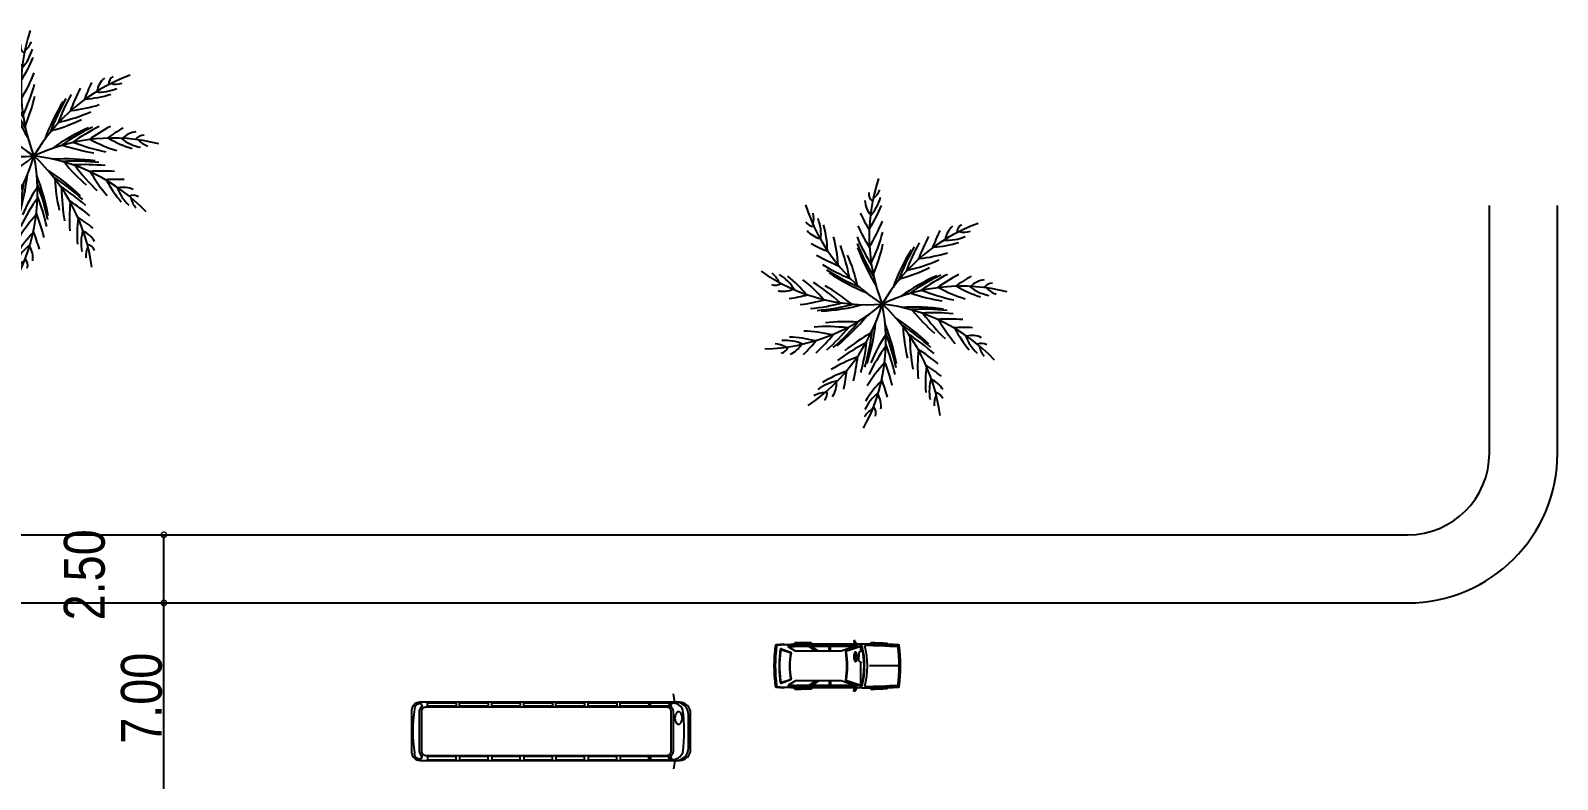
# Model space of a CAD drawing. Extents: x -109 to 1815, y -14679 to 345.
# Drawn here: x 40.1 to 96.2, y 317.2 to 344.7 of the extents above; entities that cross this region are included whole.
import ezdxf

# ---------------------------------------------------------------- set-up
doc = ezdxf.new("R2010")
doc.units = 0
doc.header["$MEASUREMENT"] = 0
doc.layers.get('0').update_dxf_attribs({"linetype": 'CONTINUOUS'})
doc.layers.get('DEFPOINTS').update_dxf_attribs({"linetype": 'CONTINUOUS'})
for name, color, linetype in [('COTA', 1, 'CONTINUOUS'), ('P02', 7, 'CONTINUOUS'), ('PORTA', 3, 'CONTINUOUS'), ('TERRENO', 1, 'CONTINUOUS'), ('TREES', 3, 'CONTINUOUS')]:
    doc.layers.add(name, color=color, linetype=linetype)
doc.styles.add('SIMPLEX', font='techl___.ttf')
doc.dimstyles.new('Copy of 50model', dxfattribs={"dimtxt": 1.5, "dimasz": 0.4, "dimexe": 0.08, "dimexo": 0.2, "dimgap": 0.05, "dimtad": 1, "dimzin": 4, "dimdsep": 46, "dimtxsty": 'SIMPLEX', "dimblk1": 'DOTSMALL', "dimblk2": 'DOTSMALL', "dimsah": 1, "dimcen": 0.2, "dimadec": 0, "dimazin": 0, "dimtfac": 1, "dimtmove": 2, "dimatfit": 3, "dimldrblk": 'DOTSMALL', "dimfxl": 1, "dimtvp": 1, "dimtolj": 1, "dimtzin": 0, "dimlwd": -1, "dimarcsym": 0})

# ---------------------------------------------------------------- blocks, each defined once
blk = doc.blocks.new('carvollante')
at = {"layer": 'P02'}
for p, q in [((0.531, 1.782), (0.478, 1.728)), ((1.128, 1.805), (1.178, 1.756)), ((1.454, 1.757), (1.641, 1.757)), ((1.479, 1.698), (2.034, 1.513)), ((1.612, 1.707), (1.712, 1.883)), ((1.612, 1.707), (2.212, 1.507)), ((1.712, 1.883), (1.677, 1.702)), ((1.712, 1.883), (1.75, 1.888)), ((1.75, 1.888), (1.732, 1.667)), ((1.736, 1.707), (3.861, 1.707)), ((1.74, 1.757), (3.554, 1.757)), ((2.633, 1.507), (2.633, 1.757)), ((3.316, 1.807), (3.266, 1.757)), ((3.316, 1.807), (3.684, 1.807)), ((3.914, 1.802), (3.966, 1.75)), ((4.289, 1.733), (4.32, 1.755)), ((1.494, 1.672), (2.011, 1.5)), ((1.502, 0.811), (1.502, 1.619)), ((1.732, 1.667), (2.603, 1.667)), ((1.733, 1.677), (3.861, 1.677)), ((2.212, 1.507), (3.891, 1.507)), ((2.603, 1.507), (2.603, 1.667)), ((2.613, 1.507), (2.613, 1.677)), ((2.653, 1.507), (2.653, 1.677)), ((2.663, 1.667), (3.294, 1.667)), ((2.663, 1.507), (2.663, 1.667)), ((3.036, 1.507), (3.294, 1.667)), ((3.055, 1.507), (3.329, 1.677)), ((3.13, 1.507), (3.405, 1.677)), ((3.149, 1.507), (3.408, 1.667)), ((3.408, 1.667), (3.861, 1.667)), ((3.891, 1.507), (4.158, 1.664)), ((4.417, 1.583), (4.065, 1.458)), ((4.401, 1.552), (4.088, 1.447)), ((0.085, 0.957), (1.175, 0.957)), ((1.453, 0.841), (1.568, 0.771)), ((1.568, 0.771), (1.568, 0.619)), ((1.568, 0.669), (1.634, 0.669)), ((1.568, 0.466), (1.568, 0.619)), ((1.568, 0.569), (1.634, 0.569)), ((1.65, 0.669), (1.691, 0.669)), ((1.65, 0.569), (1.691, 0.569)), ((0.478, 0.185), (0.531, 0.131)), ((1.178, 0.157), (1.128, 0.108)), ((1.453, 0.396), (1.568, 0.466)), ((1.454, 0.157), (1.641, 0.157)), ((1.479, 0.215), (2.034, 0.4)), ((1.494, 0.241), (2.011, 0.413)), ((1.502, 0.264), (1.502, 0.426)), ((1.612, 0.207), (2.212, 0.407)), ((1.612, 0.207), (1.712, 0.031)), ((1.712, 0.031), (1.677, 0.211)), ((1.712, 0.031), (1.75, 0.025)), ((1.75, 0.025), (1.732, 0.247)), ((1.732, 0.247), (2.603, 0.247)), ((1.733, 0.237), (3.861, 0.237)), ((1.733, 0.237), (3.329, 0.237)), ((1.736, 0.207), (3.861, 0.207)), ((1.74, 0.157), (3.554, 0.157)), ((2.212, 0.407), (3.891, 0.407)), ((2.603, 0.407), (2.603, 0.247)), ((2.613, 0.407), (2.613, 0.237)), ((2.633, 0.407), (2.633, 0.157)), ((2.653, 0.407), (2.653, 0.237)), ((2.663, 0.407), (2.663, 0.247)), ((2.663, 0.247), (3.294, 0.247)), ((3.036, 0.407), (3.294, 0.247)), ((3.055, 0.407), (3.329, 0.237)), ((3.13, 0.407), (3.405, 0.237)), ((3.149, 0.407), (3.408, 0.247)), ((3.266, 0.157), (3.316, 0.107)), ((3.316, 0.107), (3.684, 0.107)), ((3.408, 0.247), (3.861, 0.247)), ((3.891, 0.407), (4.158, 0.249)), ((3.966, 0.163), (3.914, 0.111)), ((4.417, 0.331), (4.065, 0.455)), ((4.401, 0.361), (4.088, 0.466)), ((4.289, 0.181), (4.32, 0.158))]:
    blk.add_line(p, q, dxfattribs=at)
for points in [[(1.691, 0.794, 0.22377), (1.673, 0.785, 0.090414), (1.649, 0.742, 0.047239), (1.636, 0.69, 0.035198), (1.631, 0.619, 0.035198), (1.636, 0.547, 0.047239), (1.649, 0.495, 0.090414), (1.673, 0.452, 0.22377), (1.691, 0.444, 0.22377), (1.71, 0.452, 0.090414), (1.733, 0.495, 0.047239), (1.746, 0.547, 0.035198), (1.751, 0.619, 0.035198), (1.746, 0.69, 0.047239), (1.733, 0.742, 0.090414), (1.71, 0.785, 0.22377)], [(1.691, 0.774, 0.249518), (1.678, 0.767, 0.080335), (1.661, 0.728, 0.039271), (1.652, 0.682, 0.028768), (1.648, 0.619, 0.028768), (1.652, 0.555, 0.039271), (1.661, 0.509, 0.080335), (1.678, 0.47, 0.249518), (1.691, 0.464, 0.249518), (1.704, 0.47, 0.080335), (1.722, 0.509, 0.039271), (1.731, 0.555, 0.028768), (1.734, 0.619, 0.028768), (1.731, 0.682, 0.039271), (1.722, 0.728, 0.080335), (1.704, 0.767, 0.249518)], [(1.691, 0.569, 0.22377), (1.696, 0.571, 0.090414), (1.703, 0.583, 0.047239), (1.707, 0.598, 0.035198), (1.708, 0.619, 0.035198), (1.707, 0.639, 0.047239), (1.703, 0.654, 0.090414), (1.696, 0.666, 0.22377), (1.691, 0.669, 0.22377), (1.686, 0.666, 0.090414), (1.679, 0.654, 0.047239), (1.676, 0.639, 0.035198), (1.674, 0.619, 0.035198), (1.676, 0.598, 0.047239), (1.679, 0.583, 0.090414), (1.686, 0.571, 0.22377)]]:
    blk.add_lwpolyline(points, format="xyb", close=True, dxfattribs=at)
for centre, radius, start, end in [((5.735, 0.957), 5.7, 172.4289, 187.5711), ((0.109, 1.704), 0.025, 95.1626, 172.4289), ((5.735, 0.957), 5.65, 172.4531, 187.5469), ((1.48, -16.189), 17.971, 93.1115, 94.3814), ((1.396, -14.101), 15.808, 90.1643, 94.6005), ((0.144, 1.697), 0.01, 95.0135, 172.4531), ((1.385, -13.884), 15.64, 89.7479, 94.5573), ((1.333, -11.168), 12.975, 90.9021, 93.5413), ((4.217, 0.957), 2.963, 165.3334, 194.6666), ((1.472, 1.675), 0.025, 71.5651, 165.3451), ((3.47, -10.684), 12.441, 84.9514, 89.6132), ((3.61, -7.687), 9.494, 88.1654, 89.5555), ((3.534, -7.788), 9.5, 86.2793, 88.0269), ((4.15, 1.677), 0.015, 300.5977, 86.9291), ((3.612, -7.687), 9.469, 83.9288, 85.7086), ((4.563, 1.684), 0.025, 7.4274, 84.2048), ((-1.015, 0.957), 5.65, 352.5726, 7.4274), ((4.61, 1.704), 0.025, 7.567, 83.9288), ((-1.015, 0.957), 5.7, 352.433, 7.567), ((4.217, 0.957), 2.863, 165.3451, 194.6549), ((4.217, 0.957), 2.843, 165.7797, 194.2203), ((1.486, 1.649), 0.025, 71.5651, 165.7797), ((5.054, 0.957), 3.07, 170.3354, 189.6646), ((5.054, 0.957), 3.05, 170.0159, 189.9841), ((2.003, 1.476), 0.025, 350.3354, 71.5651), ((2.026, 1.49), 0.025, 350.0159, 71.5651), ((3.534, -7.852), 9.534, 86.2711, 88.0304), ((3.537, -7.679), 9.352, 86.3128, 88.0113), ((4.077, 1.436), 0.025, 116.5651, 190.0386), ((1.658, 0.957), 2.441, 0.0027, 11.2247), ((4.099, 1.425), 0.025, 116.5651, 189.7621), ((1.674, 0.957), 2.444, 0.0026, 10.9436), ((4.412, 1.53), 0.025, 6.9827, 116.5651), ((4.428, 1.56), 0.025, 7.2712, 116.5651), ((0.151, 0.933), 4.328, 0.313, 7.9661), ((0.101, 0.933), 4.397, 0.3094, 8.2436), ((1.658, 0.957), 2.441, 348.7753, 359.9973), ((1.674, 0.957), 2.444, 349.0564, 359.9974), ((0.151, 0.98), 4.328, 352.0339, 359.687), ((0.101, 0.98), 4.397, 351.7564, 359.6906), ((0.109, 0.209), 0.025, 187.5711, 264.8374), ((1.48, 18.102), 17.971, 265.6186, 266.8885), ((1.396, 16.015), 15.808, 265.3995, 269.8357), ((0.144, 0.216), 0.01, 187.5469, 264.9865), ((1.385, 15.797), 15.64, 265.4427, 270.2521), ((1.333, 13.081), 12.975, 266.4587, 269.0979), ((1.472, 0.239), 0.025, 194.6549, 288.4349), ((1.486, 0.265), 0.025, 194.2203, 288.4349), ((2.003, 0.437), 0.025, 288.4349, 9.6646), ((2.026, 0.424), 0.025, 288.4349, 9.9841), ((3.47, 12.597), 12.441, 270.3868, 275.0486), ((3.61, 9.6), 9.494, 270.4445, 271.8346), ((3.537, 9.593), 9.352, 271.9887, 273.6872), ((3.534, 9.765), 9.534, 271.9696, 273.7289), ((3.534, 9.701), 9.5, 271.9731, 273.7207), ((4.077, 0.477), 0.025, 169.9614, 243.4349), ((4.099, 0.488), 0.025, 170.2379, 243.4349), ((4.15, 0.236), 0.015, 273.0709, 59.4023), ((3.612, 9.6), 9.469, 274.2914, 276.0712), ((4.412, 0.384), 0.025, 243.4349, 353.0173), ((4.428, 0.353), 0.025, 243.4349, 352.7288), ((4.563, 0.23), 0.025, 275.7952, 352.5726), ((4.61, 0.209), 0.025, 276.0712, 352.433)]:
    blk.add_arc(centre, radius, start, end, dxfattribs=at)
blk = doc.blocks.new('Onibus')
for points in [[(0.577, 1.067), (0.63, 1.373)], [(0.577, -1.067), (0.63, -1.373)]]:
    blk.add_lwpolyline(points)
for points in [[(0, -0.66, 0.414214), (0.406, -1.067), (9.939, -1.067, 0.414214), (10.244, -0.762), (10.244, 0.762, 0.414214), (9.939, 1.067), (0.406, 1.067, 0.414214), (0, 0.66)], [(0.861, 0.882, 0.414214), (0.709, 0.73), (0.709, -0.73, 0.414214), (0.861, -0.882), (9.73, -0.882, 0.414214), (9.882, -0.73), (9.882, 0.73, 0.414214), (9.73, 0.882)], [(0.442, -0.257, 0.15854), (0.397, -0.272, 0.106465), (0.35, -0.324, 0.07162), (0.319, -0.402, 0.071565), (0.312, -0.486, 0.057969), (0.322, -0.578, 0.07162), (0.35, -0.648, 0.106465), (0.397, -0.701, 0.15854), (0.442, -0.716, 0.15854), (0.488, -0.701, 0.106465), (0.535, -0.648, 0.07162), (0.562, -0.578, 0.057969), (0.573, -0.486, 0.057969), (0.562, -0.394, 0.07162), (0.535, -0.324, 0.106465), (0.488, -0.272, 0.15854)]]:
    blk.add_lwpolyline(points, format="xyb", close=True)
for points in [[(0.533, 1.067, 0.414214), (0.076, 0.61), (0.076, -0.61, 0.414214), (0.533, -1.067, 0.414214)], [(0.638, 0.73, -0.264643), (0.747, 0.921), (0.683, 1.028, 0.332459), (0.289, 0.786, 0.076372), (0.293, -0.814, 0.30161), (0.683, -1.028), (0.747, -0.921, -0.272186), (0.641, -0.734), (0.641, 0.734)], [(9.963, 0.73, 0.264643), (9.854, 0.921), (9.918, 1.028, -0.479263), (10.128, 0.786, -0.076372), (10.124, -0.814, -0.451583), (9.918, -1.028), (9.854, -0.921, 0.272186), (9.96, -0.734), (9.96, 0.734)]]:
    blk.add_lwpolyline(points, format="xyb")
for points in [[(1.473, 1.042), (0.756, 1.042), (0.811, 0.925), (1.473, 0.925)], [(2.581, 0.925), (2.581, 1.042), (1.531, 1.042), (1.531, 0.925)], [(3.762, 0.925), (3.762, 1.042), (2.711, 1.042), (2.711, 0.925)], [(4.942, 0.925), (4.942, 1.042), (3.892, 1.042), (3.892, 0.925)], [(6.122, 0.925), (6.122, 1.042), (5.072, 1.042), (5.072, 0.925)], [(7.303, 0.925), (7.303, 1.042), (6.252, 1.042), (6.252, 0.925)], [(8.483, 0.925), (8.483, 1.042), (7.432, 1.042), (7.432, 0.925)], [(9.663, 0.925), (9.663, 1.042), (8.613, 1.042), (8.613, 0.925)], [(1.473, -1.042), (0.756, -1.042), (0.811, -0.925), (1.473, -0.925)], [(2.581, -0.925), (2.581, -1.042), (1.531, -1.042), (1.531, -0.925)], [(3.762, -0.925), (3.762, -1.042), (2.711, -1.042), (2.711, -0.925)], [(4.942, -0.925), (4.942, -1.042), (3.892, -1.042), (3.892, -0.925)], [(6.122, -0.925), (6.122, -1.042), (5.072, -1.042), (5.072, -0.925)], [(7.303, -0.925), (7.303, -1.042), (6.252, -1.042), (6.252, -0.925)], [(8.483, -0.925), (8.483, -1.042), (7.432, -1.042), (7.432, -0.925)], [(9.663, -0.925), (9.663, -1.042), (8.613, -1.042), (8.613, -0.925)]]:
    blk.add_lwpolyline(points, close=True)
for centre, radius, start, end in [((0.184, 0.525), 0.153, 134.4871, 225.1562), ((0.44, 0.763), 0.152, 147.2096, 171.4226), ((0.184, -0.525), 0.153, 134.8438, 225.5129), ((0.44, -0.763), 0.152, 188.5774, 212.7904)]:
    blk.add_arc(centre, radius, start, end)
blk = doc.blocks.new('Tree3')
at = {"layer": 'TREES'}
for centre, radius, start, end in [((6.304, 2.495), 6.78, 161.8706, 201.5936), ((-0.143, 4.054), 0.351, 173.7791, 233.0395), ((-0.839, 4.494), 0.808, 308.4321, 338.3515), ((3.633, 5.724), 6.78, 197.8706, 237.5936), ((0.196, 3.84), 0.835, 182.879, 221.5346), ((-4.007, 5.153), 4.263, 326.0526, 338.8318), ((-1.642, 4.347), 1.639, 317.4391, 345.0127), ((-2.499, 3.196), 0.351, 209.7791, 269.0395), ((-3.321, 3.142), 0.808, 344.4321, 14.3515), ((-3.884, 2.551), 1.639, 353.4391, 21.0127), ((-6.271, 1.814), 4.263, 2.0526, 14.8318), ((6.381, 6.2), 8.001, 204.5673, 211.2107), ((6.376, 6.862), 8.001, 206.1883, 211.1386), ((-4.862, 4.906), 5.211, 327.5529, 339.111), ((5.865, -3.401), 6.78, 110.1725, 149.8955), ((3.134, 2.226), 0.835, 131.1808, 169.8364), ((3.093, 2.625), 0.351, 122.081, 181.3414), ((-2.099, 3.221), 0.835, 218.879, 257.5346), ((-6.817, 1.111), 5.211, 3.5529, 15.111), ((6.444, 5.585), 8.001, 202.9483, 211.3077), ((-6.749, 4.499), 7.022, 334.6755, 344.6307), ((8.377, -1.595), 8.001, 151.2501, 159.6096), ((8.821, -1.165), 8.001, 152.8691, 159.5126), ((9.337, -0.75), 8.001, 154.4902, 159.4404), ((1.561, 6.338), 4.263, 274.3545, 287.1337), ((2.393, 3.983), 1.639, 265.741, 293.3146), ((3.006, 3.444), 0.808, 256.734, 286.6534), ((1.125, 9.299), 8.001, 242.1883, 247.1386), ((1.518, 8.767), 8.001, 240.5673, 247.2107), ((-8.105, -0.327), 7.022, 10.6755, 20.6307), ((-7.181, -0.768), 6.444, 13.0347, 23.4268), ((6.518, 5.174), 8.001, 201.6825, 211.4019), ((6.59, 4.871), 8.001, 200.5186, 211.4981), ((-6.261, 3.599), 6.444, 337.0347, 347.4268), ((7.907, -2.153), 8.001, 148.8205, 159.8), ((8.101, -1.908), 8.001, 149.9844, 159.7037), ((0.837, 6.856), 5.211, 275.8548, 287.4128), ((-0.554, 6.757), 6.78, 234.9681, 274.6912), ((-4.544, 0.504), 0.808, 21.5297, 51.4491), ((1.931, 8.306), 8.001, 238.9483, 247.3077), ((2.232, 8.018), 8.001, 237.6825, 247.4019), ((2.469, 7.814), 8.001, 236.5186, 247.4981), ((-1.056, 7.144), 6.444, 285.3366, 295.7287), ((-0.652, 8.085), 7.022, 282.9774, 292.9325), ((-3.921, 1.042), 0.351, 246.8767, 306.1371), ((-4.636, -0.308), 1.639, 30.5366, 58.1102), ((-6.096, -2.335), 4.263, 39.1502, 51.9294), ((-6.108, -3.226), 5.211, 40.6505, 52.2085), ((-6.267, -5.149), 7.022, 47.7731, 57.7282), ((-5.264, -4.944), 6.444, 50.1322, 60.5244), ((2.908, -6.125), 6.78, 75.6722, 115.3952), ((5.297, -6.253), 8.001, 114.3202, 125.2997), ((5.595, -6.161), 8.001, 115.4841, 125.2035), ((6, -6.06), 8.001, 116.7498, 125.1093), ((6.609, -5.956), 8.001, 118.3688, 125.0123), ((4.573, 5.177), 5.211, 241.3545, 252.9126), ((7.27, -5.907), 8.001, 119.9899, 124.9402), ((4.876, 4.339), 4.263, 239.8542, 252.6334), ((4.228, 1.927), 1.639, 231.2407, 258.8143), ((3.844, 0.059), 0.835, 96.6805, 135.3361), ((4.036, 0.412), 0.351, 87.5807, 146.8411), ((4.428, 1.135), 0.808, 222.2337, 252.1531), ((-4.42, 5.141), 6.78, 270.9681, 310.6912), ((-3.617, 1.303), 0.835, 255.9765, 294.6321), ((-4.712, 8.096), 8.001, 279.2858, 284.2361), ((-4.077, 7.908), 8.001, 277.6648, 284.3082), ((-6.509, 1.896), 6.78, 304.0339, 343.7569), ((-3.47, 7.79), 8.001, 276.0458, 284.4052), ((-6.647, -1.335), 6.78, 331.6319, 11.355), ((-0.785, -6.734), 6.78, 43.6319, 83.355), ((-4.593, -4.987), 6.78, 7.6319, 47.355), ((3.176, 6.486), 6.444, 250.8363, 261.2284), ((4.042, 7.032), 7.022, 248.4771, 258.4323), ((-3.056, 7.741), 8.001, 274.7801, 284.4994), ((-2.744, 7.722), 8.001, 273.6161, 284.5957), ((-6.759, 4.634), 8.001, 309.6161, 320.5957), ((-3.818, -7.251), 8.001, 46.2799, 57.2595), ((1.173, -8.111), 8.001, 82.2799, 93.2595), ((1.474, -8.191), 8.001, 83.4439, 93.1632), ((6.133, 3.813), 6.444, 218.796, 229.1882), ((1.871, -8.32), 8.001, 84.7096, 93.069), ((7.157, 3.817), 7.022, 216.4368, 226.392), ((2.443, -8.555), 8.001, 86.3286, 92.972), ((-3.045, -6.2), 5.211, 76.6505, 88.2085), ((-2.044, -7.85), 7.022, 83.7731, 93.7282), ((-7.947, 4.001), 8.001, 313.6648, 320.3082), ((-1.353, -7.094), 6.444, 86.1322, 96.5244), ((-7.386, 4.262), 8.001, 312.0458, 320.4052), ((-7.022, 4.467), 8.001, 310.7801, 320.4994), ((2.737, -6.683), 6.444, 119.198, 129.5901), ((-8.322, -0.088), 8.001, 343.8458, 353.5652), ((-8.193, 0.196), 8.001, 342.6819, 353.6614), ((-7.351, -3.622), 8.001, 10.2799, 21.2595), ((-7.334, -3.933), 8.001, 11.4439, 21.1632), ((-3.622, -7.493), 8.001, 47.4439, 57.1632), ((7.203, -0.52), 6.444, 182.796, 193.1882), ((-3.376, -7.831), 8.001, 48.7096, 57.069), ((6.623, 1.962), 5.211, 209.3143, 220.8723), ((3.029, -8.864), 8.001, 87.9496, 92.8999), ((6.436, 1.091), 4.263, 207.814, 220.5932), ((-3.972, -2.263), 0.808, 57.5297, 87.4491), ((-3.784, -1.462), 0.351, 282.8767, 342.1371), ((-3.57, -2.974), 1.639, 66.5366, 94.1102), ((-3.559, -5.472), 4.263, 75.1502, 87.9294), ((-3.692, -1.071), 0.835, 291.9765, 330.6321), ((-8.571, 3.78), 8.001, 315.2858, 320.2361), ((2.57, -7.693), 7.022, 116.8388, 126.794), ((-8.515, -0.458), 8.001, 345.1116, 353.471), ((5.842, -5.627), 7.022, 144.4368, 154.392), ((5.522, -4.655), 6.444, 146.796, 157.1882), ((-7.334, -4.351), 8.001, 12.7096, 21.069), ((8.034, -1.119), 7.022, 180.4368, 190.392), ((-3.052, -8.357), 8.001, 50.3286, 56.972), ((4.606, -0.61), 1.639, 199.2004, 226.774), ((3.29, -1.989), 0.835, 64.6403, 103.2959), ((3.639, -1.792), 0.351, 55.5404, 114.8009), ((4.356, -1.387), 0.808, 190.1934, 220.1128), ((0.83, -6.857), 5.211, 109.7162, 121.2743), ((-8.843, -0.982), 8.001, 346.7306, 353.374), ((3.913, -5.692), 5.211, 137.3143, 148.8723), ((-7.382, -4.967), 8.001, 14.3286, 20.972), ((6.511, -2.305), 5.211, 173.3143, 184.8723), ((0.003, -6.528), 4.263, 108.2159, 120.9952), ((-9.245, -1.509), 8.001, 348.3516, 353.3019), ((-7.494, -5.62), 8.001, 15.9496, 20.8999), ((5.848, -2.9), 4.263, 171.814, 184.5932), ((-2.76, -8.951), 8.001, 51.9496, 56.8999), ((3.368, -3.201), 1.639, 163.2004, 190.774), ((1.493, -3.543), 0.835, 28.6403, 67.2959), ((-2.094, -4.064), 0.808, 90.5954, 120.5148), ((-1.369, -4.44), 1.639, 99.6024, 127.176), ((-2.374, -3.29), 0.351, 315.9424, 15.2029), ((-2.51, -2.912), 0.835, 325.0423, 3.6979), ((0.844, -4.569), 1.639, 127.2004, 154.774), ((3.027, -5.784), 4.263, 135.814, 148.5932), ((-0.875, -3.744), 0.835, 352.6403, 31.2959), ((2.709, -3.683), 0.808, 154.1934, 184.1128), ((1.891, -3.589), 0.351, 19.5404, 78.8009), ((0.027, -4.572), 0.808, 118.1934, 148.1128), ((-0.58, -4.015), 0.351, 343.5404, 42.8009)]:
    blk.add_arc(centre, radius, start, end, dxfattribs=at)
blk = doc.blocks.new('_DOTSMALL')
at = {"color": 0, "linetype": 'ByBlock', "ltscale": 0.05, "const_width": 0.5}
blk.add_lwpolyline([(-0.0625, 0, 1), (0.0625, 0, 1)], format="xyb", close=True, dxfattribs=at)
blk = doc.blocks.new('*D120')
at = {"layer": 'COTA', "color": 0, "lineweight": -2, "transparency": 16777216}
for p, q in [((44.826, 323.668), (44.946, 323.668)), ((46.268, 316.668), (44.946, 316.668))]:
    blk.add_line(p, q, dxfattribs=at)
at = {"layer": 'COTA', "color": 0, "transparency": 16777216}
blk.add_line((45.026, 316.668), (45.026, 323.668), dxfattribs=at)
at = {"layer": 'DEFPOINTS', "color": 0, "transparency": 16777216}
for p in [(45.026, 323.668), (45.026, 323.668), (46.468, 316.668)]:
    blk.add_point(p, dxfattribs=at)
at = {"layer": 'COTA', "color": 0, "transparency": 16777216, "xscale": 0.4, "yscale": 0.4, "zscale": 0.4}
for p, rotation in [((45.026, 323.668), 90), ((45.026, 316.668), 270)]:
    blk.add_blockref('_DOTSMALL', p, dxfattribs=dict(at, rotation=rotation))
at = {"layer": 'COTA', "color": 0, "transparency": 16777216, "insert": (44.211, 320.168), "char_height": 1.5, "attachment_point": 5, "rotation": 90, "style": 'SIMPLEX'}
blk.add_mtext('\\A1;7.00', dxfattribs=at)
blk = doc.blocks.new('*D121')
at = {"layer": 'COTA', "color": 0, "lineweight": -2, "transparency": 16777216}
for p, q in [((44.826, 326.168), (44.946, 326.168)), ((44.826, 323.668), (44.946, 323.668))]:
    blk.add_line(p, q, dxfattribs=at)
at = {"layer": 'COTA', "color": 0, "transparency": 16777216}
blk.add_line((45.026, 323.668), (45.026, 326.168), dxfattribs=at)
at = {"layer": 'DEFPOINTS', "color": 0, "transparency": 16777216}
for p in [(45.026, 326.168), (45.026, 326.168), (45.026, 323.668)]:
    blk.add_point(p, dxfattribs=at)
at = {"layer": 'COTA', "color": 0, "transparency": 16777216, "xscale": 0.4, "yscale": 0.4, "zscale": 0.4}
for p, rotation in [((45.026, 326.168), 90), ((45.026, 323.668), 270)]:
    blk.add_blockref('_DOTSMALL', p, dxfattribs=dict(at, rotation=rotation))
at = {"layer": 'COTA', "color": 0, "transparency": 16777216, "insert": (42.116, 324.698), "char_height": 1.5, "attachment_point": 5, "rotation": 90, "style": 'SIMPLEX'}
blk.add_mtext('\\A1;2.50', dxfattribs=at)

msp = doc.modelspace()

# ---------------------------------------------------------------- linework, layer by layer
at = {"layer": 'TERRENO'}
for p, q in [((93.696, 329.168), (93.696, 338.254)), ((96.196, 329.168), (96.196, 338.254)), ((-40.524, 326.168), (90.696, 326.168)), ((-40.052, 323.668), (90.696, 323.668))]:
    msp.add_line(p, q, dxfattribs=at)
for radius in [3, 5.5]:
    msp.add_arc((90.696, 329.168), radius, 270, 0, dxfattribs=at)

# ---------------------------------------------------------------- block references
at = {"layer": 'COTA', "color": 1}
for p in [(40.256, 340.075), (71.402, 334.639)]:
    msp.add_blockref('Tree3', p, dxfattribs=at)
at = {"layer": 'PORTA', "rotation": 180}
for name, p in [('carvollante', (72.112, 322.309)), ('Onibus', (64.366, 318.954))]:
    msp.add_blockref(name, p, dxfattribs=at)

# ---------------------------------------------------------------- dimensions: what is measured, and where the dimension line sits
at = {"layer": 'COTA', "color": 1}
dim = msp.add_linear_dim(base=(45.026, 326.168), p1=(45.026, 323.668), p2=(45.026, 326.168), angle=90, dimstyle='Copy of 50model', dxfattribs=at)
dim.commit()
dim.dimension.update_dxf_attribs({"geometry": '*D121', "text_midpoint": (42.116, 324.698), "dimtype": 160})
dim = msp.add_linear_dim(base=(45.026, 323.668), p1=(46.468, 316.668), p2=(45.026, 323.668), angle=90, dimstyle='Copy of 50model', dxfattribs=at)
dim.commit()
dim.dimension.update_dxf_attribs({"geometry": '*D120', "text_midpoint": (44.211, 320.168)})

doc.saveas('drawing.dxf')
